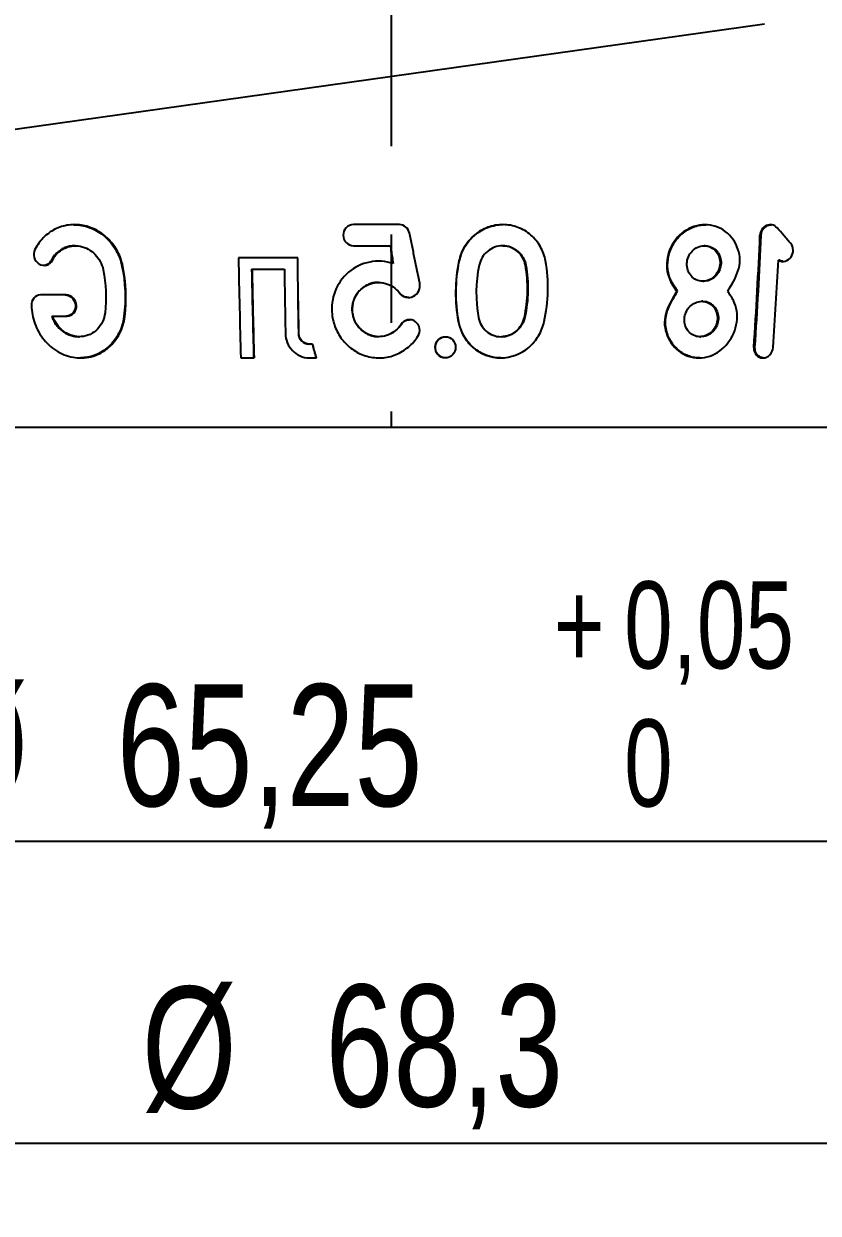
# Model space of a CAD drawing. Header units: millimetres. Extents: x 8 to 586, y 8 to 412.
# Drawn here: x 66.85 to 89.68, y 121.74 to 155.92 of the extents above; entities that cross this region are included whole.
import ezdxf

# ---------------------------------------------------------------- set-up
doc = ezdxf.new("R2010")
doc.units = ezdxf.units.MM
doc.linetypes.add('CENTERX2', pattern=[20.32, 12.7, -2.54, 2.54, -2.54])
doc.layers.add('CENTERLINE', color=4, linetype='CENTERX2')
doc.layers.add('DIMENSIONS', color=2, linetype='Continuous')
doc.layers.add('OUTLINE', color=7, linetype='Continuous', lineweight=25)
doc.styles.add('SLDTEXTSTYLE0', font='TXT', dxfattribs={"width": 0.75})
doc.dimstyles.new('SLDDIMSTYLE0', dxfattribs={"dimtxt": 3.5, "dimasz": 2, "dimexe": 0, "dimexo": 0.0625, "dimgap": 0.875, "dimtad": 1, "dimrnd": 1e-09, "dimzin": 12, "dimdsep": 46, "dimtxsty": 'SLDTEXTSTYLE0', "dimsah": 1, "dimcen": 0.09, "dimadec": 0, "dimazin": 3, "dimtfac": 1, "dimtofl": 0, "dimtmove": 0, "dimatfit": 3, "dimfxl": 0, "dimfrac": 2, "dimtolj": 1, "dimtzin": 12, "dimarcsym": 0})
doc.dimstyles.new('SLDDIMSTYLE1', dxfattribs={"dimtxt": 3.5, "dimasz": 2, "dimexe": 0, "dimexo": 0.0625, "dimgap": 0.875, "dimtad": 1, "dimrnd": 1e-09, "dimzin": 12, "dimdsep": 46, "dimtxsty": 'SLDTEXTSTYLE0', "dimsah": 1, "dimcen": 0, "dimadec": 0, "dimazin": 3, "dimtfac": 1, "dimtofl": 0, "dimtmove": 0, "dimatfit": 3, "dimfxl": 0, "dimfrac": 2, "dimtolj": 1, "dimtzin": 12, "dimarcsym": 0})
doc.dimstyles.new('SLDDIMSTYLE7', dxfattribs={"dimtxt": 3.5, "dimasz": 2, "dimexe": 0, "dimexo": 0.0625, "dimgap": 0.875, "dimtad": 1, "dimrnd": 1e-09, "dimzin": 12, "dimdsep": 46, "dimtxsty": 'SLDTEXTSTYLE0', "dimsah": 1, "dimcen": 0.09, "dimadec": 0, "dimazin": 3, "dimtol": 1, "dimtp": 0.05, "dimtfac": 1, "dimtofl": 0, "dimtmove": 0, "dimatfit": 3, "dimfxl": 0, "dimfrac": 2, "dimtolj": 1, "dimarcsym": 0})

# ---------------------------------------------------------------- blocks, each defined once
blk = doc.blocks.new('_D_15')
at = {"layer": 'DIMENSIONS'}
for p, q in [((44.785, 143.32), (44.785, 130.431)), ((110.035, 143.32), (110.035, 130.431)), ((44.785, 132.431), (110.035, 132.431))]:
    blk.add_line(p, q, dxfattribs=at)
for points in [[(44.785, 132.431), (46.785, 131.931), (46.785, 132.931)], [(110.035, 132.431), (108.035, 132.931), (108.035, 131.931)]]:
    blk.add_solid(points, dxfattribs=at)
at = {"layer": 'DIMENSIONS', "attachment_point": 1, "style": 'SLDTEXTSTYLE0'}
for s, insert, char_height in [('0,05', (84.106, 139.898), 2.5), ('+', (82.085, 139.898), 2.5), ('%%c', (64.25, 136.942), 3.5), ('65,25', (69.526, 136.942), 3.5), ('0', (84.106, 135.932), 2.5)]:
    blk.add_mtext(s, dxfattribs=dict(at, insert=insert, char_height=char_height))
blk = doc.blocks.new('_D_19')
at = {"layer": 'DIMENSIONS'}
for p, q in [((43.26, 154.92), (43.26, 121.745)), ((111.56, 154.92), (111.56, 121.745)), ((111.56, 123.745), (43.26, 123.745))]:
    blk.add_line(p, q, dxfattribs=at)
for points in [[(43.26, 123.745), (45.26, 123.245), (45.26, 124.245)], [(111.56, 123.745), (109.56, 124.245), (109.56, 123.245)]]:
    blk.add_solid(points, dxfattribs=at)
at = {"layer": 'DIMENSIONS', "char_height": 3.5, "attachment_point": 1, "style": 'SLDTEXTSTYLE0'}
for s, insert in [('%%c', (70.245, 128.256)), ('68,3', (75.523, 128.31))]:
    blk.add_mtext(s, dxfattribs=dict(at, insert=insert))
blk = doc.blocks.new('_D_21')
at = {"layer": 'DIMENSIONS'}
for q in [(88.14, 155.92), (24.812, 147.006)]:
    blk.add_line((43.698, 149.664), q, dxfattribs=at)
blk.add_solid([(43.698, 149.664), (41.648, 149.881), (41.787, 148.89)], dxfattribs=at)
at = {"layer": 'DIMENSIONS', "insert": (24.184, 151.471), "char_height": 3.5, "attachment_point": 1, "rotation": 8.0118, "style": 'SLDTEXTSTYLE0'}
blk.add_mtext('R44,88', dxfattribs=at)

msp = doc.modelspace()

# ---------------------------------------------------------------- linework, layer by layer
at = {"layer": 'CENTERLINE'}
msp.add_line((77.40982, 388.62415), (77.40982, 144.31965), dxfattribs=at)
at = {"layer": 'OUTLINE'}
for p, q in [((77.64723, 150.1485), (76.32809, 150.1485)), ((68.33615, 149.53979), (68.30846, 149.53979)), ((76.33075, 149.53981), (77.39214, 149.53981)), ((80.62374, 149.53981), (80.61402, 149.53981)), ((86.43555, 149.53943), (86.40779, 149.53943)), ((74.72621, 149.1913), (73.02279, 149.1913)), ((88.57289, 149.12684), (88.53941, 149.12684)), ((73.40245, 148.87042), (73.41449, 148.87042)), ((73.41449, 148.87042), (74.34312, 148.87042)), ((77.05606, 148.48881), (77.05496, 148.48881)), ((86.36543, 148.52154), (86.39329, 148.52154)), ((68.0707, 148.12917), (67.33788, 148.12917)), ((85.64364, 148.23354), (85.61876, 148.23354)), ((86.36684, 147.94553), (86.33875, 147.94553)), ((67.65605, 147.52048), (67.68573, 147.52048)), ((67.68573, 147.52048), (68.10184, 147.52048)), ((68.43066, 146.92835), (68.45868, 146.92835)), ((75.04672, 146.71852), (75.05398, 146.71852)), ((75.15391, 146.71852), (75.05398, 146.71852)), ((80.57078, 146.92835), (80.58067, 146.92835)), ((86.28626, 146.92765), (86.31447, 146.92765)), ((73.0921, 146.31965), (73.47178, 146.31965)), ((75.06003, 146.31965), (75.26165, 146.31965)), ((110.03481, 144.31965), (44.78484, 144.31965))]:
    msp.add_line(p, q, dxfattribs=at)
at = {"layer": 'OUTLINE', "flags": 128}
for points in [[(74.71814, 149.1913), (74.72149, 148.91928), (74.72497, 148.64754), (74.72859, 148.37607), (74.73234, 148.10487), (74.73622, 147.83398), (74.74023, 147.56339), (74.74438, 147.2931), (74.74865, 147.02315)], [(74.75679, 147.02315), (74.7525, 147.2931), (74.74835, 147.56338), (74.74433, 147.83397), (74.74044, 148.10487), (74.73668, 148.37606), (74.73306, 148.64752), (74.72957, 148.91928), (74.72621, 149.1913)]]:
    msp.add_lwpolyline(points, dxfattribs=at)
at = {"layer": 'OUTLINE'}
for centre, radius, start, end in [((-49.01778, 155.71826), 137.1542, 356.1976562, 357.5449064), ((-49.31682, 155.71916), 137.48469, 356.2064341, 357.5504363), ((400.33293, 155.6549), 327.37395, 181.1313091, 181.6340423), ((-41.11851, 155.691), 129.82397, 355.9946822, 357.1017722), ((432.40552, 155.639), 359.06687, 181.0801177, 181.4872427), ((431.57745, 155.63868), 358.2269, 181.0825988, 181.4906789), ((544.87904, 155.70099), 470.58549, 180.8316807, 181.056624)]:
    msp.add_arc(centre, radius, start, end, dxfattribs=at)
for points, knots in [([(69.6992, 148.96022), (69.66957, 149.10249), (69.62128, 149.23805), (69.48658, 149.49546), (69.40127, 149.61408), (69.20076, 149.82139), (69.08445, 149.91074), (68.83494, 150.04827), (68.69848, 150.09805), (68.42317, 150.15133), (68.28021, 150.15558), (68.00635, 150.11856), (67.87151, 150.07682), (67.62643, 149.95362), (67.51307, 149.87062), (67.32, 149.67446), (67.23855, 149.56021), (67.17546, 149.43425)], [0, 0, 0, 0, 0.125, 0.125, 0.25, 0.25, 0.375, 0.375, 0.5, 0.5, 0.625, 0.625, 0.75, 0.75, 0.875, 0.875, 1, 1, 1, 1]), ([(68.28661, 150.14521), (68.34527, 150.14415), (68.47859, 150.14173), (68.68413, 150.09276), (68.89541, 150.00704), (69.09236, 149.8864), (69.26891, 149.73413), (69.42229, 149.55377), (69.54555, 149.34954), (69.63033, 149.14867), (69.66251, 149.01582), (69.67598, 148.96021)], [0, 0, 0, 0, 0.09131027, 0.20748953, 0.32333408, 0.43919065, 0.5565199, 0.67386349, 0.79375485, 0.91367079, 1, 1, 1, 1]), ([(76.32809, 150.1485), (76.24831, 150.14773), (76.17068, 150.11428), (76.06235, 150.00127), (76.0324, 149.92274), (76.03174, 149.76625), (76.06323, 149.68824), (76.17327, 149.57385), (76.25085, 149.5403), (76.33075, 149.5398)], [0, 0, 0, 0, 0.25, 0.25, 0.5, 0.5, 0.75, 0.75, 1, 1, 1, 1]), ([(77.93808, 149.90743), (77.92368, 149.97431), (77.88852, 150.0354), (77.78358, 150.1235), (77.71636, 150.1482), (77.64723, 150.14851)], [0, 0, 0, 0, 0.5, 0.5, 1, 1, 1, 1]), ([(81.84817, 149.10706), (81.8217, 149.25132), (81.77302, 149.38729), (81.62944, 149.642), (81.53813, 149.75412), (81.3165, 149.94504), (81.19126, 150.01938), (80.91552, 150.1222), (80.77142, 150.14838), (80.47458, 150.14863), (80.3293, 150.1226), (80.05041, 150.02026), (79.92186, 149.94551), (79.58108, 149.66034), (79.42471, 149.39574), (79.36335, 149.10706)], [0, 0, 0, 0, 0.125, 0.125, 0.25, 0.25, 0.375, 0.375, 0.5, 0.5, 0.625, 0.625, 0.75, 0.75, 1, 1, 1, 1]), ([(79.36923, 149.10706), (79.38832, 149.17914), (79.42648, 149.32328), (79.52811, 149.52474), (79.6606, 149.70718), (79.8213, 149.86375), (80.00503, 149.98859), (80.20348, 150.08074), (80.41227, 150.13241), (80.55686, 150.15411), (80.62942, 150.14817), (80.63148, 150.148)], [0, 0, 0, 0, 0.12701175, 0.25399884, 0.38117032, 0.50831952, 0.6319809, 0.75563027, 0.87606037, 0.99648503, 1, 1, 1, 1]), ([(87.0822, 148.23354), (87.19448, 148.41927), (87.30865, 148.60419), (87.41212, 148.91305), (87.4336, 149.02283), (87.43292, 149.23811), (87.41249, 149.34624), (87.30864, 149.64799), (87.18105, 149.82938), (86.84829, 150.07778), (86.63999, 150.14695), (86.21574, 150.14725), (86.00488, 150.07607), (85.64679, 149.82205), (85.50644, 149.6438), (85.34087, 149.23826), (85.31065, 149.01222), (85.36383, 148.69551), (85.40137, 148.59319), (85.49978, 148.40695), (85.55944, 148.32028), (85.61876, 148.23354)], [0, 0, 0, 0, 0.125, 0.125, 0.1875, 0.1875, 0.25, 0.25, 0.375, 0.375, 0.5, 0.5, 0.625, 0.625, 0.75, 0.75, 0.875, 0.875, 0.9375, 0.9375, 1, 1, 1, 1]), ([(85.64364, 148.23354), (85.59994, 148.2971), (85.51276, 148.42391), (85.41406, 148.61271), (85.36511, 148.80024), (85.35098, 148.97336), (85.36361, 149.14726), (85.40213, 149.32622), (85.47057, 149.50595), (85.57067, 149.67722), (85.69718, 149.82599), (85.84226, 149.94916), (86.00338, 150.04585), (86.17441, 150.11184), (86.32705, 150.14482), (86.42, 150.14362), (86.45387, 150.14318)], [0, 0, 0, 0, 0.09157374, 0.1826825, 0.24960418, 0.31659586, 0.38310757, 0.44963051, 0.52566656, 0.60165525, 0.67458124, 0.74751436, 0.81884298, 0.89013349, 0.95996897, 1, 1, 1, 1]), ([(88.50097, 150.05829), (88.46316, 150.10038), (88.41378, 150.12967), (88.30537, 150.15318), (88.24639, 150.14661), (88.14215, 150.09974), (88.09598, 150.05912), (88.03203, 149.96021), (88.01353, 149.9022), (88.01053, 149.84308)], [0, 0, 0, 0, 0.25, 0.25, 0.5, 0.5, 0.75, 0.75, 1, 1, 1, 1]), ([(88.04224, 149.84307), (88.04733, 149.87872), (88.05752, 149.95004), (88.11412, 150.04433), (88.19311, 150.11132), (88.27233, 150.1458), (88.32068, 150.14383), (88.33733, 150.14315)], [0, 0, 0, 0, 0.22765259, 0.455540238, 0.676819568, 0.88871394, 1, 1, 1, 1]), ([(88.893, 149.61044), (88.86032, 149.648), (88.82759, 149.68557), (88.79481, 149.72314), (88.76203, 149.7607), (88.7292, 149.79826), (88.69632, 149.83583), (88.6314, 149.90998), (88.56629, 149.98414), (88.50097, 150.05829)], [0, 0, 0, 0, 0.000158339358, 0.000158339358, 0.000158339358, 0.000316678715, 0.000316678715, 0.000316678715, 0.000629264667, 0.000629264667, 0.000629264667, 0.000629264667]), ([(78.23247, 148.46496), (78.18395, 148.70478), (78.13514, 148.9449), (78.08608, 149.18529), (78.06154, 149.30551), (78.03693, 149.4258), (78.01227, 149.54615), (77.9876, 149.66652), (77.96287, 149.78694), (77.93808, 149.90743)], [0, 0, 0, 0, 0.00074455887, 0.00074455887, 0.00074455887, 0.00111692475, 0.00111692475, 0.00111692475, 0.00148931721, 0.00148931721, 0.00148931721, 0.00148931721]), ([(67.17546, 149.43425), (67.14174, 149.36517), (67.13429, 149.28327), (67.17634, 149.13106), (67.22594, 149.06214), (67.35662, 148.97898), (67.43816, 148.96556), (67.5825, 149.00576), (67.64344, 149.05824), (67.67833, 149.12673)], [0, 0, 0, 0, 0.25, 0.25, 0.5, 0.5, 0.75, 0.75, 1, 1, 1, 1]), ([(68.30902, 149.53832), (68.27284, 149.53734), (68.19379, 149.53522), (68.07583, 149.50547), (67.95905, 149.45488), (67.85242, 149.38429), (67.75958, 149.29548), (67.6927, 149.20731), (67.66057, 149.14798), (67.64906, 149.12673)], [0, 0, 0, 0, 0.13126604, 0.28684223, 0.44225302, 0.59768277, 0.7549307, 0.9122191, 1, 1, 1, 1]), ([(67.67833, 149.12673), (67.75181, 149.27191), (67.86696, 149.39026), (68.15064, 149.53384), (68.3182, 149.55689), (68.63676, 149.49562), (68.78962, 149.41072), (69.0211, 149.17172), (69.10228, 149.01698), (69.13673, 148.85259)], [0, 0, 0, 0, 0.25, 0.25, 0.5, 0.5, 0.75, 0.75, 1, 1, 1, 1]), ([(77.39214, 149.5398), (77.39861, 149.49717), (77.40508, 149.45455), (77.41154, 149.41194), (77.42124, 149.34802), (77.43092, 149.28413), (77.4406, 149.22025), (77.45027, 149.15637), (77.45993, 149.09251), (77.46958, 149.02867)], [0, 0, 0, 0, 0.000130643452, 0.000130643452, 0.000130643452, 0.000326612547, 0.000326612547, 0.000326612547, 0.000522585455, 0.000522585455, 0.000522585455, 0.000522585455]), ([(77.46976, 149.02867), (77.45684, 149.11381), (77.43746, 149.24152), (77.41767, 149.37176), (77.41081, 149.41681), (77.41044, 149.41924)], [0, 0, 0, 0, 0.65421807, 0.98131939, 1, 1, 1, 1]), ([(81.26974, 148.98278), (81.24077, 149.13684), (81.16266, 149.27752), (80.92616, 149.48166), (80.77313, 149.53964), (80.45624, 149.53996), (80.30078, 149.4819), (80.05793, 149.27825), (79.9744, 149.13701), (79.94126, 148.98278)], [0, 0, 0, 0, 0.25, 0.25, 0.5, 0.5, 0.75, 0.75, 1, 1, 1, 1]), ([(80.62363, 149.5398), (80.78246, 149.5398), (80.9361, 149.48189), (81.1731, 149.27853), (81.25226, 149.13703), (81.28136, 148.98278)], [0, 0, 0, 0, 0.5, 0.5, 1, 1, 1, 1]), ([(86.86458, 149.03048), (86.87021, 149.16226), (86.82693, 149.29167), (86.66005, 149.48169), (86.53624, 149.53911), (86.28228, 149.53975), (86.15381, 149.48358), (85.96864, 149.29253), (85.91468, 149.16222), (85.90358, 148.90142), (85.94764, 148.77016), (86.11349, 148.58048), (86.23676, 148.52194), (86.49223, 148.52114), (86.62076, 148.57888), (86.80368, 148.76847), (86.85894, 148.89871), (86.86458, 149.03048)], [0, 0, 0, 0, 0.125, 0.125, 0.25, 0.25, 0.375, 0.375, 0.5, 0.5, 0.625, 0.625, 0.75, 0.75, 0.875, 0.875, 1, 1, 1, 1]), ([(86.43531, 149.53593), (86.44311, 149.53706), (86.50291, 149.54567), (86.61333, 149.50912), (86.74582, 149.42705), (86.84346, 149.29716), (86.89122, 149.15802), (86.89253, 149.06603), (86.89304, 149.03048)], [0, 0, 0, 0, 0.03070323, 0.23534467, 0.43937527, 0.64805928, 0.86402667, 1, 1, 1, 1]), ([(88.53941, 149.12684), (88.59768, 149.09275), (88.66777, 149.08212), (88.80091, 149.11608), (88.86183, 149.15992), (88.94412, 149.27621), (88.96608, 149.34927), (88.96286, 149.48999), (88.93747, 149.55862), (88.893, 149.61044)], [0, 0, 0, 0, 0.25, 0.25, 0.5, 0.5, 0.75, 0.75, 1, 1, 1, 1]), ([(67.64906, 149.12673), (67.63108, 149.09836), (67.59507, 149.04156), (67.51061, 148.99222), (67.44498, 148.97125), (67.41215, 148.97665), (67.41069, 148.97688)], [0, 0, 0, 0, 0.33311682, 0.66689178, 0.98525521, 1, 1, 1, 1]), ([(77.46958, 149.02867), (77.3605, 149.06504), (77.24908, 149.08701), (77.02154, 149.10214), (76.9059, 149.09474), (76.57204, 149.02938), (76.36027, 148.92664), (76.01487, 148.63194), (75.88243, 148.44219), (75.76091, 148.12942), (75.73274, 148.01873), (75.70352, 147.79742), (75.70182, 147.68582), (75.71317, 147.57329)], [0, 0, 0, 0, 0.125, 0.125, 0.25, 0.25, 0.5, 0.5, 0.75, 0.75, 0.875, 0.875, 1, 1, 1, 1]), ([(79.36335, 149.10706), (79.3024, 148.81835), (79.27061, 148.52504), (79.26526, 147.9381), (79.29144, 147.64797), (79.34572, 147.36109)], [0, 0, 0, 0, 0.5, 0.5, 1, 1, 1, 1]), ([(86.89304, 149.03048), (86.88485, 148.97147), (86.86846, 148.85342), (86.77387, 148.69651), (86.64069, 148.58331), (86.50525, 148.52419), (86.42191, 148.52729), (86.39319, 148.52836)], [0, 0, 0, 0, 0.22573304, 0.45148795, 0.67327841, 0.88742733, 1, 1, 1, 1]), ([(88.67196, 149.09514), (88.64724, 149.09919), (88.61236, 149.1049), (88.58179, 149.12189), (88.57289, 149.12684)], [0, 0, 0, 0, 0.70873242, 1, 1, 1, 1]), ([(76.29783, 147.63434), (76.2827, 147.79837), (76.31699, 147.96374), (76.47873, 148.24772), (76.60753, 148.36476), (76.91045, 148.49405), (77.0871, 148.50613), (77.40587, 148.41808), (77.54946, 148.31883), (77.64938, 148.18631)], [0, 0, 0, 0, 0.25, 0.25, 0.5, 0.5, 0.75, 0.75, 1, 1, 1, 1]), ([(77.055, 148.48622), (77.03017, 148.48675), (76.9642, 148.48815), (76.85852, 148.467), (76.74186, 148.42672), (76.63385, 148.36659), (76.53599, 148.28969), (76.45174, 148.19699), (76.38194, 148.09007), (76.33087, 147.97178), (76.29052, 147.81907), (76.29294, 147.70495), (76.29444, 147.63435)], [0, 0, 0, 0, 0.05717794, 0.15189041, 0.24660872, 0.34175314, 0.43690716, 0.53464896, 0.63241024, 0.73387075, 0.83534476, 1, 1, 1, 1]), ([(77.64938, 148.18631), (77.69509, 148.12657), (77.75914, 148.08244), (77.90649, 148.04618), (77.98518, 148.05534), (78.12041, 148.12294), (78.17458, 148.17996), (78.23809, 148.31515), (78.24712, 148.3915), (78.23247, 148.46496)], [0, 0, 0, 0, 0.25, 0.25, 0.5, 0.5, 0.75, 0.75, 1, 1, 1, 1]), ([(67.33788, 148.12917), (67.26188, 148.12864), (67.18979, 148.09451), (67.09407, 147.98096), (67.07054, 147.90311), (67.07494, 147.82477)], [0, 0, 0, 0, 0.5, 0.5, 1, 1, 1, 1]), ([(68.04236, 148.12917), (68.11914, 148.12868), (68.19554, 148.09439), (68.30476, 147.981), (68.33847, 147.9029), (68.34507, 147.74754), (68.32108, 147.66989), (68.22273, 147.55515), (68.15021, 147.52125), (68.07344, 147.52047)], [0, 0, 0, 0, 0.25, 0.25, 0.5, 0.5, 0.75, 0.75, 1, 1, 1, 1]), ([(68.10184, 147.52047), (68.17841, 147.52125), (68.25106, 147.55564), (68.34817, 147.66924), (68.37252, 147.74722), (68.36606, 147.9026), (68.33308, 147.98004), (68.22337, 148.09462), (68.14744, 148.12868), (68.0707, 148.12917)], [0, 0, 0, 0, 0.25, 0.25, 0.5, 0.5, 0.75, 0.75, 1, 1, 1, 1]), ([(77.9082, 148.0572), (77.87723, 148.05926), (77.81048, 148.0637), (77.71851, 148.11066), (77.67242, 148.16163), (77.65011, 148.1863)], [0, 0, 0, 0, 0.30871268, 0.66530798, 1, 1, 1, 1]), ([(85.61876, 148.23354), (85.50679, 148.04814), (85.39299, 147.86368), (85.28946, 147.55683), (85.26788, 147.44789), (85.26746, 147.23458), (85.28697, 147.12734), (85.38687, 146.8274), (85.50967, 146.64576), (85.83585, 146.39239), (86.04047, 146.32044), (86.46637, 146.31952), (86.67637, 146.39379), (87.03163, 146.65108), (87.17082, 146.83023), (87.33883, 147.23271), (87.37293, 147.45653), (87.32704, 147.7713), (87.29226, 147.87323), (87.19805, 148.05986), (87.14018, 148.14665), (87.0822, 148.23354)], [0, 0, 0, 0, 0.125, 0.125, 0.1875, 0.1875, 0.25, 0.25, 0.375, 0.375, 0.5, 0.5, 0.625, 0.625, 0.75, 0.75, 0.875, 0.875, 0.9375, 0.9375, 1, 1, 1, 1]), ([(86.28322, 146.32387), (86.2496, 146.32332), (86.16213, 146.32189), (86.02305, 146.35195), (85.87013, 146.40783), (85.72652, 146.49197), (85.59894, 146.6008), (85.49025, 146.7316), (85.39872, 146.88295), (85.32929, 147.05676), (85.29014, 147.24339), (85.29044, 147.43481), (85.32876, 147.61287), (85.39159, 147.7791), (85.49327, 147.98559), (85.58323, 148.13392), (85.64364, 148.23354)], [0, 0, 0, 0, 0.03981708, 0.10360821, 0.16911127, 0.23539014, 0.30355461, 0.37072606, 0.43942781, 0.51476653, 0.59247858, 0.66294241, 0.73645632, 0.80154075, 0.86672489, 1, 1, 1, 1]), ([(67.07494, 147.82477), (67.07835, 147.64765), (67.1106, 147.47414), (67.23437, 147.13724), (67.3224, 146.98196), (67.55085, 146.70417), (67.68634, 146.58744), (67.91717, 146.45432), (67.9968, 146.41772), (68.16177, 146.36101), (68.24818, 146.34088), (68.42022, 146.31881), (68.50607, 146.31648), (68.67741, 146.33031), (68.76275, 146.34674), (69.00679, 146.42028), (69.15908, 146.50462), (69.41696, 146.72437), (69.52441, 146.86119), (69.68332, 147.16542), (69.73521, 147.33315), (69.75712, 147.50794)], [0, 0, 0, 0, 0.125, 0.125, 0.25, 0.25, 0.375, 0.375, 0.4375, 0.4375, 0.5, 0.5, 0.5625, 0.5625, 0.625, 0.625, 0.75, 0.75, 0.875, 0.875, 1, 1, 1, 1]), ([(86.78664, 147.43659), (86.7936, 147.56738), (86.75304, 147.69593), (86.5901, 147.88677), (86.46753, 147.94511), (86.2138, 147.94596), (86.08505, 147.88895), (85.89991, 147.69741), (85.84592, 147.56779), (85.8323, 147.30884), (85.87379, 147.17826), (86.03535, 146.98793), (86.15762, 146.92815), (86.41254, 146.92715), (86.54155, 146.98594), (86.72436, 147.17617), (86.77968, 147.3058), (86.78664, 147.43659)], [0, 0, 0, 0, 0.125, 0.125, 0.25, 0.25, 0.375, 0.375, 0.5, 0.5, 0.625, 0.625, 0.75, 0.75, 0.875, 0.875, 1, 1, 1, 1]), ([(86.36645, 147.94128), (86.37645, 147.94263), (86.43756, 147.95084), (86.54718, 147.9133), (86.67542, 147.83092), (86.76949, 147.70196), (86.81488, 147.56372), (86.81517, 147.47204), (86.81528, 147.4366)], [0, 0, 0, 0, 0.03929409, 0.23997649, 0.44033591, 0.64686648, 0.86345336, 1, 1, 1, 1]), ([(67.65605, 147.52048), (67.67388, 147.47497), (67.70954, 147.38398), (67.78933, 147.25952), (67.88712, 147.14926), (67.99998, 147.05867), (68.12389, 146.99033), (68.25206, 146.94731), (68.35604, 146.92789), (68.41466, 146.93039), (68.4306, 146.93107)], [0, 0, 0, 0, 0.13968712, 0.27934299, 0.41935808, 0.55932076, 0.69258106, 0.82581763, 0.9526291, 1, 1, 1, 1]), ([(69.18969, 147.61557), (69.16727, 147.43668), (69.0913, 147.2709), (68.8485, 147.02136), (68.68274, 146.94207), (68.33168, 146.91797), (68.15031, 146.97361), (67.85509, 147.19036), (67.74488, 147.34614), (67.68573, 147.52047)], [0, 0, 0, 0, 0.25, 0.25, 0.5, 0.5, 0.75, 0.75, 1, 1, 1, 1]), ([(69.73377, 147.50794), (69.71971, 147.4267), (69.69118, 147.26186), (69.59703, 147.03216), (69.46754, 146.82039), (69.30467, 146.64156), (69.11326, 146.49576), (68.90606, 146.39459), (68.69492, 146.33262), (68.55517, 146.32549), (68.48912, 146.32212)], [0, 0, 0, 0, 0.12925794, 0.26227131, 0.39154953, 0.52486603, 0.64927628, 0.77773522, 0.89496793, 1, 1, 1, 1]), ([(75.71317, 147.57329), (75.72889, 147.43472), (75.76347, 147.30139), (75.87044, 147.04523), (75.94255, 146.92465), (76.1183, 146.71012), (76.22395, 146.61431), (76.4563, 146.46138), (76.58696, 146.40183), (76.85662, 146.32847), (76.99952, 146.31355), (77.27922, 146.33045), (77.41891, 146.36231), (77.67825, 146.46727), (77.80004, 146.54117), (78.01353, 146.72025), (78.10636, 146.82578), (78.18266, 146.94329)], [0, 0, 0, 0, 0.125, 0.125, 0.25, 0.25, 0.375, 0.375, 0.5, 0.5, 0.625, 0.625, 0.75, 0.75, 0.875, 0.875, 1, 1, 1, 1]), ([(76.29444, 147.63435), (76.30198, 147.58849), (76.31704, 147.49677), (76.36837, 147.36598), (76.44041, 147.24542), (76.53168, 147.13997), (76.63917, 147.05354), (76.75677, 146.98818), (76.88214, 146.94697), (76.98584, 146.92768), (77.04705, 146.93022), (77.06507, 146.93097)], [0, 0, 0, 0, 0.12276182, 0.24549084, 0.36844298, 0.49138165, 0.6097657, 0.72812025, 0.84060556, 0.95307897, 1, 1, 1, 1]), ([(77.69544, 147.28092), (77.60919, 147.14828), (77.48497, 147.0425), (77.192, 146.92332), (77.02448, 146.91244), (76.71839, 146.99357), (76.57878, 147.08543), (76.3786, 147.32715), (76.31564, 147.47774), (76.29783, 147.63434)], [0, 0, 0, 0, 0.25, 0.25, 0.5, 0.5, 0.75, 0.75, 1, 1, 1, 1]), ([(78.18266, 146.94329), (78.22482, 147.00982), (78.24129, 147.08986), (78.21525, 147.24312), (78.17249, 147.31461), (78.0465, 147.40698), (77.96276, 147.42633), (77.80784, 147.39585), (77.73856, 147.34691), (77.69544, 147.28092)], [0, 0, 0, 0, 0.25, 0.25, 0.5, 0.5, 0.75, 0.75, 1, 1, 1, 1]), ([(77.69631, 147.28092), (77.71755, 147.30739), (77.76008, 147.36038), (77.84766, 147.40778), (77.90953, 147.41229), (77.93705, 147.41429)], [0, 0, 0, 0, 0.35637803, 0.71362729, 1, 1, 1, 1]), ([(79.34572, 147.36109), (79.3731, 147.21847), (79.42183, 147.08395), (79.56321, 146.8316), (79.65318, 146.71918), (79.97857, 146.43223), (80.26359, 146.31995), (80.85133, 146.31935), (81.14147, 146.43143), (81.478, 146.71908), (81.57259, 146.8325), (81.72236, 147.0841), (81.77585, 147.21838), (81.80811, 147.36109)], [0, 0, 0, 0, 0.125, 0.125, 0.25, 0.25, 0.5, 0.5, 0.75, 0.75, 0.875, 0.875, 1, 1, 1, 1]), ([(80.56831, 146.32229), (80.55643, 146.32145), (80.47848, 146.31594), (80.33289, 146.33934), (80.14045, 146.39222), (79.95868, 146.47995), (79.79319, 146.59548), (79.64586, 146.73933), (79.52119, 146.90856), (79.42333, 147.10061), (79.37323, 147.25569), (79.35505, 147.34442), (79.35164, 147.36109)], [0, 0, 0, 0, 0.02031434, 0.13329889, 0.24955559, 0.36290536, 0.47930584, 0.59729649, 0.71838328, 0.84278995, 0.97046489, 1, 1, 1, 1]), ([(79.92166, 147.48537), (79.95078, 147.3327), (80.02755, 147.19279), (80.25997, 146.98829), (80.41257, 146.9286), (80.72732, 146.92811), (80.88264, 146.98753), (81.12327, 147.19222), (81.2058, 147.33252), (81.23984, 147.48537)], [0, 0, 0, 0, 0.25, 0.25, 0.5, 0.5, 0.75, 0.75, 1, 1, 1, 1]), ([(81.25153, 147.48537), (81.24072, 147.44606), (81.21908, 147.36746), (81.16239, 147.25772), (81.08885, 147.15841), (81.0001, 147.07382), (80.89903, 147.00689), (80.79133, 146.96001), (80.68377, 146.93273), (80.61341, 146.93048), (80.5806, 146.92944)], [0, 0, 0, 0, 0.13082276, 0.26162981, 0.39266733, 0.52367137, 0.64979485, 0.77589408, 0.89549202, 1, 1, 1, 1]), ([(86.81528, 147.4366), (86.80659, 147.37672), (86.79352, 147.28678), (86.73793, 147.17764), (86.68526, 147.1037), (86.62113, 147.04014), (86.52705, 146.97489), (86.42053, 146.92908), (86.34039, 146.93309), (86.31446, 146.93438)], [0, 0, 0, 0, 0.22983486, 0.34523521, 0.46057454, 0.5730297, 0.68542423, 0.89824984, 1, 1, 1, 1]), ([(74.37356, 147.02315), (74.37564, 146.93294), (74.39358, 146.84487), (74.46132, 146.67684), (74.51014, 146.5999), (74.69782, 146.40142), (74.87604, 146.32012), (75.06003, 146.31965)], [0, 0, 0, 0, 0.25, 0.25, 0.5, 0.5, 1, 1, 1, 1]), ([(74.74865, 147.02314), (74.75057, 146.9449), (74.7805, 146.8682), (74.88942, 146.75365), (74.96694, 146.71931), (75.04672, 146.71852)], [0, 0, 0, 0, 0.5, 0.5, 1, 1, 1, 1]), ([(75.05398, 146.71852), (74.97443, 146.71931), (74.89683, 146.75402), (74.78899, 146.86771), (74.7587, 146.94508), (74.75679, 147.02314)], [0, 0, 0, 0, 0.5, 0.5, 1, 1, 1, 1]), ([(77.40495, 147.01631), (77.42974, 147.0294), (77.49151, 147.06202), (77.57719, 147.13399), (77.64847, 147.21111), (77.6841, 147.26311), (77.69631, 147.28092)], [0, 0, 0, 0, 0.21008849, 0.52337568, 0.83674864, 1, 1, 1, 1]), ([(75.14696, 146.71852), (75.15599, 146.68525), (75.165, 146.652), (75.17401, 146.61874), (75.18753, 146.56886), (75.20104, 146.519), (75.21454, 146.46915), (75.22804, 146.4193), (75.24153, 146.36947), (75.255, 146.31965)], [0, 0, 0, 0, 0.000105145947, 0.000105145947, 0.000105145947, 0.000262867004, 0.000262867004, 0.000262867004, 0.000420590141, 0.000420590141, 0.000420590141, 0.000420590141]), ([(75.26165, 146.31965), (75.24373, 146.38607), (75.22579, 146.45252), (75.20783, 146.519), (75.19885, 146.55224), (75.18987, 146.58549), (75.18088, 146.61874), (75.17189, 146.65199), (75.1629, 146.68525), (75.15391, 146.71852)], [0, 0, 0, 0, 0.000210274075, 0.000210274075, 0.000210274075, 0.000315413124, 0.000315413124, 0.000315413124, 0.00042055279, 0.00042055279, 0.00042055279, 0.00042055279]), ([(79.26261, 146.62399), (79.2634, 146.70194), (79.2353, 146.77852), (79.13002, 146.89297), (79.0527, 146.92812), (78.89557, 146.92856), (78.81741, 146.89401), (78.70854, 146.779), (78.67901, 146.70169), (78.6772, 146.5476), (78.70596, 146.46982), (78.8101, 146.35594), (78.88734, 146.31996), (79.04519, 146.31933), (79.12367, 146.35487), (79.23132, 146.46879), (79.26181, 146.54604), (79.26261, 146.62399)], [0, 0, 0, 0, 0.125, 0.125, 0.25, 0.25, 0.375, 0.375, 0.5, 0.5, 0.625, 0.625, 0.75, 0.75, 0.875, 0.875, 1, 1, 1, 1]), ([(78.97226, 146.32366), (78.95579, 146.32294), (78.9083, 146.32086), (78.83322, 146.35151), (78.75795, 146.40951), (78.70359, 146.49294), (78.67723, 146.5934), (78.6859, 146.70095), (78.7305, 146.80135), (78.80584, 146.87779), (78.89327, 146.92255), (78.95281, 146.92469), (78.97839, 146.92561)], [0, 0, 0, 0, 0.0520083, 0.14997755, 0.25015161, 0.35494095, 0.46613928, 0.58178326, 0.69838333, 0.81242255, 0.9194229, 1, 1, 1, 1]), ([(87.83451, 146.62293), (87.83015, 146.54507), (87.85158, 146.46883), (87.94483, 146.35392), (88.01579, 146.31874), (88.16468, 146.31842), (88.24068, 146.35344), (88.35006, 146.46831), (88.38227, 146.54501), (88.38838, 146.62293)], [0, 0, 0, 0, 0.25, 0.25, 0.5, 0.5, 0.75, 0.75, 1, 1, 1, 1]), ([(88.10638, 146.3229), (88.09551, 146.32268), (88.05525, 146.32187), (87.9909, 146.35268), (87.92356, 146.41133), (87.87838, 146.49551), (87.86496, 146.57026), (87.86633, 146.61357), (87.86663, 146.62292)], [0, 0, 0, 0, 0.07541273, 0.27947604, 0.48841145, 0.70725514, 0.93682903, 1, 1, 1, 1])]:
    msp.add_open_spline(points, degree=3, knots=knots, dxfattribs=at)
for points in [[(79.35164, 147.36109), (79.24285, 147.93415), (79.24714, 148.5304), (79.36923, 149.10706)], [(81.80811, 147.36109), (81.93683, 147.93419), (81.95233, 148.53036), (81.84817, 149.10706)], [(69.13673, 148.85259), (69.2219, 148.44302), (69.23931, 148.02324), (69.18969, 147.61557)], [(69.67598, 148.96022), (69.77507, 148.47924), (69.79364, 147.98636), (69.73377, 147.50794)], [(69.75712, 147.50794), (69.81675, 147.98674), (69.79818, 148.47879), (69.6992, 148.96022)], [(79.94126, 148.98278), (79.83569, 148.48836), (79.83023, 147.97711), (79.92166, 147.48537)], [(81.23984, 147.48537), (81.34872, 147.97713), (81.36029, 148.48838), (81.26974, 148.98278)], [(81.28136, 148.98278), (81.37223, 148.48842), (81.36068, 147.9771), (81.25153, 147.48537)]]:
    msp.add_open_spline(points, degree=3, dxfattribs=at)

# ---------------------------------------------------------------- dimensions: what is measured, and where the dimension line sits
at = {"layer": 'DIMENSIONS'}
dim = msp.add_radius_dim(center=(88.13982, 155.91965), mpoint=(43.69789, 149.66437), dimstyle='SLDDIMSTYLE1', dxfattribs=at)
dim.commit()
dim.dimension.update_dxf_attribs({"geometry": '_D_21', "text_midpoint": (31.90986, 148.00519), "dimtype": 164})
for base, p1, p2, dimstyle, picture, middle in [((43.25982, 123.74459), (111.55982, 155.91965), (43.25982, 155.91965), 'SLDDIMSTYLE0', '_D_19', (77.40982, 123.74459)), ((110.0348, 132.43074), (44.78484, 144.31965), (110.0348, 144.31965), 'SLDDIMSTYLE7', '_D_15', (77.40982, 132.43074))]:
    dim = msp.add_linear_dim(base=base, p1=p1, p2=p2, text='%%c<>', dimstyle=dimstyle, dxfattribs=at)
    dim.commit()
    dim.dimension.update_dxf_attribs({"geometry": picture, "text_midpoint": middle, "dimtype": 160})

doc.saveas('drawing.dxf')
